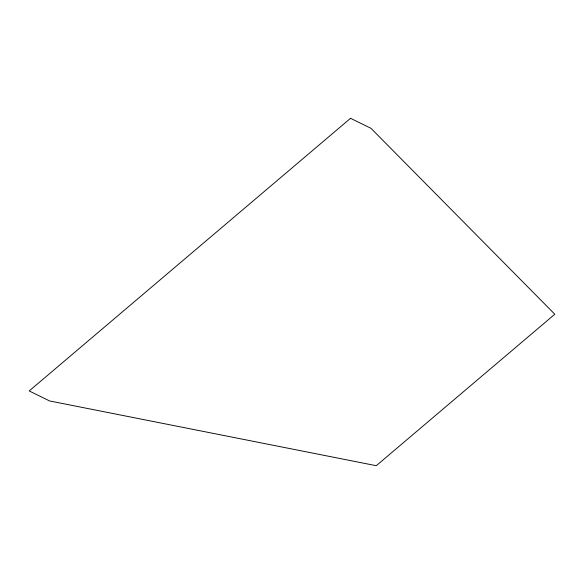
<?xml version="1.0" encoding="UTF-8"?>
<svg xmlns="http://www.w3.org/2000/svg" width="584" height="584" viewBox="0 0 584 584"><rect width="100%" height="100%" fill="white"/><g stroke="black" fill="none" stroke-linecap="round" stroke-linejoin="round"><path stroke-width="0.88" d="M350.553 118.297L29.2 390.937L49.618 400.96L376.271 465.704L554.8 314.236L370.979 128.319L350.553 118.297"/></g></svg>
